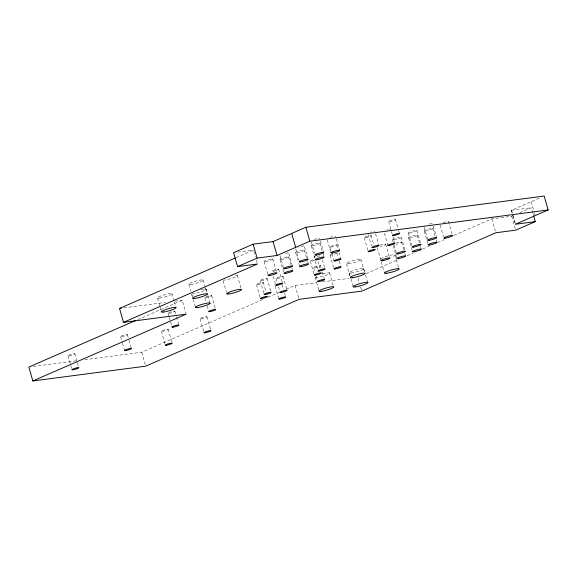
<?xml version="1.0" encoding="UTF-8"?>
<svg xmlns="http://www.w3.org/2000/svg" width="577" height="577" viewBox="0 0 577 577"><rect width="100%" height="100%" fill="white"/><g stroke="black" fill="none" stroke-linecap="round" stroke-linejoin="round"><path stroke-width="0.43" stroke-dasharray="2.88 2.16" d="M236.231 257.609L253.491 250.086L255.373 256.635M137.701 319.622L182.231 300.228L185.982 313.325M84.848 359.702L141.733 352.244L262.953 299.441M267.901 297.285L279.448 292.258M286.041 289.387L295.114 285.435L316.311 282.658M366.042 273.635L398.101 259.672M407.146 255.734L412.894 253.224M422.761 248.932L429.331 246.069M437.554 242.484L444.131 239.621M453.991 235.322L491.799 218.856L511.712 216.245L513.342 215.538M514.879 222.614L511.359 210.338L540.923 197.457M519.863 212.697L531.273 207.727L532.679 212.639M511.359 210.338L531.273 207.727M237.912 252.135L253.491 250.086M123.932 307.866L165.448 302.427M175.163 301.151L182.231 300.228M322.493 281.843L348.991 278.374M33.293 366.453L75.962 360.863M531.222 201.683L534.273 212.322M534.511 213.144L535.211 215.596M532.91 213.454L533.386 215.091M511.51 210.266L512.924 215.178M513.155 216L515.506 224.186M511.712 216.245L515.701 230.158M491.799 218.856L495.326 231.132M448.502 221.532L452.491 235.445M440.128 225.124L443.417 236.584M433.277 226.076L436.565 237.529M432.858 228.348L435.202 236.527M436.14 239.801L436.847 242.261M424.203 227.215L427.954 240.306M424.254 231.125L428.242 245.037M416.926 230.432L420.914 244.345M417.207 235.156L419.558 243.343M420.496 246.617L421.203 249.069M408.321 233.209L412.31 247.122M408.603 237.94L412.591 251.853M401.282 237.248L405.27 251.161M395.433 219.491L398.483 230.129M398.714 230.944L399.421 233.404M401.563 241.972L403.907 250.158M404.852 253.433L405.552 255.885M388.653 221.676L391.235 230.677M391.473 231.5L392.706 235.914M392.937 236.736L394.819 243.278M392.677 240.025L393.846 244.114M394.084 244.936L396.428 253.123M393.189 245.571L396.947 258.669M394.978 254.76L398.736 267.851M384.419 233.223L387.939 245.499M385.638 244.064L389.626 257.977M375.605 233.909L378.887 245.369M377.264 247.663L381.022 260.754M381.282 261.857L384.332 272.503M371.126 235.524L373.946 245.34M368.256 234.493L371.538 245.953M364.253 237.746L367.773 250.021M363.69 268.384L364.628 271.659M365.566 274.933L367.679 282.297M360.863 259.224L364.852 273.137M358.057 278.035L359.471 282.946M360.639 287.036L361.815 291.125M349.287 273.036L349.994 275.489M350.931 278.763L353.045 286.127M346.467 263.877L350.217 276.974M336.326 238.777L339.608 250.238M336.903 244.886L338.079 248.975M339.016 252.25L340.892 258.799M336.932 252.841L338.338 257.753M339.276 261.028L340.92 266.754M330.131 247.071L331.775 252.798M332.006 253.62L334.119 260.984M327.246 239.924L331.003 253.014M330.051 255.063L333.571 267.339M320.394 240.869L323.683 252.322M329.575 272.856L333.564 286.769M319.975 243.141L322.788 252.957M323.026 253.779L323.964 257.053M322.406 259.845L324.988 268.846M320.444 265.521L321.151 267.973M322.319 272.063L324.433 279.434M317.934 261.453L319.809 268.002M311.32 242.008L314.602 253.469M311.364 245.917L314.891 258.193M315.294 261.244L318.115 271.067M313.664 267.706L315.078 272.618M316.016 275.893L317.66 281.619M315.172 277.508L319.16 291.421M310.354 261.222L314.342 275.135M308.031 259.138L304.043 245.225A4.645 0.656 -16 0 1 298.626 247.591M304.324 249.956L306.675 258.135M307.613 261.41L308.32 263.869M295.676 248.824L299.427 261.922M295.72 252.733L297.833 260.097M298.771 263.372L299.708 266.646M292.388 265.954L288.399 252.041A4.645 0.656 -16 0 1 283.74 254.212M288.68 256.772L291.024 264.951M291.969 268.226L292.669 270.685M295.114 285.435L299.102 299.348M280.025 255.64L283.783 268.731M280.076 259.549L284.064 273.462M283.033 276.318L287.021 290.238M278.633 269.214L282.622 283.127M282.139 284.62L283.545 289.531M284.49 292.799L285.658 296.895M272.755 258.857L276.744 272.77M276.152 278.54L277.328 282.636M278.496 286.726L280.141 292.452M273.267 276.318L275.849 285.319M275.128 285.99L278.886 299.081M264.143 261.633L268.139 275.546M267.101 278.41L271.089 292.323M263.328 282.478L266.148 292.301M256.311 259.91L257.248 263.184M260.22 280.631L264.216 294.544M256.455 284.699L260.443 298.612M237.32 275.417L241.309 289.329M223.155 280.884L226.444 292.344M211.629 295.539L215.625 309.452M206.025 289.048L207.67 294.782M207.908 295.597L210.021 302.961M203.205 279.888L205.318 287.259M205.549 288.074L207.193 293.801M204.857 297.725L206.032 301.814M207.201 305.911L208.845 311.638M206.898 316.701L210.886 330.614M200.118 318.886L204.107 332.799M191.86 294.515L192.336 296.152M193.273 299.427L195.617 307.613M188.802 284.54L190.684 291.089M191.622 294.364L192.797 298.453M171.91 293.52L174.023 300.884M174.261 301.706L175.898 307.433M174.831 311.09L176.237 316.001M176.475 316.816L178.82 325.002M168.051 313.275L168.996 316.549M169.227 317.372L172.047 327.188M168.138 329.186L172.126 343.099M157.514 298.172L159.858 306.351M160.096 307.173L161.502 312.085M161.365 331.371L164.885 343.654M141.733 352.244L145.491 365.335M127.38 334.53L128.786 339.442M129.017 340.257L131.368 348.443M120.6 336.716L122.245 342.45M122.475 343.265L124.589 350.628M74.801 353.708L77.145 361.894M77.383 362.709L78.789 367.621M68.021 355.894L70.603 364.895M70.841 365.717L72.017 369.807M274.897 285.168A3.657 0.512 -16 0 1 274.876 284.894M205.737 296.96A3.657 0.512 -16 0 1 211.42 295.511A3.657 0.512 -16 0 1 208.585 297.068A3.657 0.512 -16 0 1 204.842 297.451M443.006 222.599A4.645 0.656 -16 0 1 448.524 221.878M429.389 224.035A4.645 0.656 -16 0 1 432.57 223.616M396.067 243.047A4.645 0.656 -16 0 1 401.729 242.102A4.645 0.656 -16 0 1 396.147 244.338M380.135 245.131A4.645 0.656 -16 0 1 385.797 244.194A4.645 0.656 -16 0 1 380.214 246.422M314.191 239.484A4.645 0.656 -16 0 1 319.708 238.755M330.123 237.392A4.645 0.656 -16 0 1 335.641 236.671M336.946 253.123A3.707 0.519 -16 0 1 330.989 255.041A3.707 0.519 -16 0 1 332.532 253.7M314.746 260.364A3.707 0.519 -16 0 1 310.224 261.114A3.707 0.519 -16 0 1 314.681 259.333M320.105 255.705A3.707 0.519 -16 0 1 314.487 257.183A3.707 0.519 -16 0 1 316.607 255.784M380.546 258.828A7.768 1.096 -16 0 1 392.663 254.846A7.768 1.096 -16 0 1 390.687 257.313M322.709 273.952A7.768 1.096 -16 0 1 329.647 273.404A7.768 1.096 -16 0 1 319.341 277.075A7.768 1.096 -16 0 1 316.225 276.26M204.063 289.091A7.768 1.096 -16 0 1 203.162 291.082A7.768 1.096 -16 0 1 192.076 293.758M200.695 289.748A7.768 1.096 -16 0 1 203.335 289.2M235.358 275.467A7.768 1.096 -16 0 1 234.457 277.458A7.768 1.096 -16 0 1 223.371 280.126M387.037 230.035A3.707 0.519 -16 0 1 388.278 229.704M389.886 229.386A3.707 0.519 -16 0 1 390.824 229.365M370.506 232.307A3.707 0.519 -16 0 1 371.747 231.94M373.961 231.478A3.707 0.519 -16 0 1 374.899 231.456M162.288 331.357A3.657 0.512 -16 0 0 168.159 329.46A3.657 0.512 -16 0 0 163.81 330.03A3.657 0.512 -16 0 0 162.288 331.357M201.041 318.865A3.657 0.512 -16 0 0 206.912 316.968A3.657 0.512 -16 0 0 202.563 317.538A3.657 0.512 -16 0 0 201.041 318.865M314.595 267.685A3.657 0.512 -16 0 0 320.459 265.788A3.657 0.512 -16 0 0 316.117 266.358A3.657 0.512 -16 0 0 314.595 267.685M389.576 221.655A3.657 0.512 -16 0 0 395.447 219.758A3.657 0.512 -16 0 0 391.098 220.327A3.657 0.512 -16 0 0 389.576 221.655M68.951 355.872A3.657 0.512 -16 0 0 74.815 353.982A3.657 0.512 -16 0 0 70.473 354.552A3.657 0.512 -16 0 0 68.951 355.872M272.784 271.385A3.657 0.512 -16 0 0 278.648 269.488A3.657 0.512 -16 0 0 274.306 270.058A3.657 0.512 -16 0 0 272.784 271.385M168.982 313.261A3.657 0.512 -16 0 0 174.845 311.364A3.657 0.512 -16 0 0 170.504 311.933A3.657 0.512 -16 0 0 168.982 313.261M121.523 336.694A3.657 0.512 -16 0 0 127.394 334.804A3.657 0.512 -16 0 0 123.045 335.374A3.657 0.512 -16 0 0 121.523 336.694M331.054 247.05A3.657 0.512 -16 0 0 336.925 245.16A3.657 0.512 -16 0 0 332.576 245.73A3.657 0.512 -16 0 0 331.054 247.05M425.422 231.096A4.645 0.656 -16 0 0 432.88 228.694A4.645 0.656 -16 0 0 427.362 229.415A4.645 0.656 -16 0 0 425.422 231.096M409.497 233.187A4.645 0.656 -16 0 0 416.947 230.778A4.645 0.656 -16 0 0 411.43 231.5A4.645 0.656 -16 0 0 409.497 233.187M409.778 237.912A4.645 0.656 -16 0 0 417.229 235.503A4.645 0.656 -16 0 0 411.711 236.231A4.645 0.656 -16 0 0 409.778 237.912M393.846 240.003A4.645 0.656 -16 0 0 401.303 237.594A4.645 0.656 -16 0 0 395.786 238.315A4.645 0.656 -16 0 0 393.846 240.003M265.319 261.612A4.645 0.656 -16 0 0 272.77 259.203A4.645 0.656 -16 0 0 267.252 259.924A4.645 0.656 -16 0 0 265.319 261.612M281.251 259.52A4.645 0.656 -16 0 0 288.702 257.118A4.645 0.656 -16 0 0 283.184 257.84A4.645 0.656 -16 0 0 281.251 259.52M296.895 252.704A4.645 0.656 -16 0 0 304.346 250.303A4.645 0.656 -16 0 0 298.828 251.024A4.645 0.656 -16 0 0 296.895 252.704M312.539 245.889A4.645 0.656 -16 0 0 319.997 243.487A4.645 0.656 -16 0 0 314.472 244.208A4.645 0.656 -16 0 0 312.539 245.889M277.09 278.518A3.707 0.519 -16 0 0 283.047 276.599A3.707 0.519 -16 0 0 278.633 277.176A3.707 0.519 -16 0 0 277.09 278.518M257.392 284.677A3.707 0.519 -16 0 0 263.35 282.752A3.707 0.519 -16 0 0 258.936 283.329A3.707 0.519 -16 0 0 257.392 284.677M261.157 280.61A3.707 0.519 -16 0 0 267.115 278.684A3.707 0.519 -16 0 0 262.708 279.261A3.707 0.519 -16 0 0 261.157 280.61M348.429 263.833A7.768 1.096 -16 0 0 360.899 259.809A7.768 1.096 -16 0 0 351.667 261.02A7.768 1.096 -16 0 0 348.429 263.833M351.249 272.993A7.768 1.096 -16 0 0 363.719 268.969A7.768 1.096 -16 0 0 354.487 270.173A7.768 1.096 -16 0 0 351.249 272.993M159.476 298.129A7.768 1.096 -16 0 0 171.946 294.097A7.768 1.096 -16 0 0 162.714 295.309A7.768 1.096 -16 0 0 159.476 298.129M190.771 284.497A7.768 1.096 -16 0 0 203.241 280.472A7.768 1.096 -16 0 0 194.009 281.677A7.768 1.096 -16 0 0 190.771 284.497M365.191 237.724A3.707 0.519 -16 0 0 371.148 235.798A3.707 0.519 -16 0 0 366.734 236.375A3.707 0.519 -16 0 0 365.191 237.724"/><path stroke-width="0.87" d="M533.617 215.913L535.261 221.64L515.348 224.251L548.15 209.963L544.161 196.05L305.853 227.28L273.051 241.568L253.137 244.179L233.584 252.697L237.573 266.61L257.486 263.999L123.507 322.363L119.518 308.45L235.409 257.962M237.573 266.61L257.126 258.092L277.039 255.481L309.842 241.193L548.15 209.963M135.227 320.704L28.85 367.037L32.839 380.95L145.721 366.157L299.102 299.348L361.815 291.125L495.794 232.769L515.701 230.158L535.261 221.64M32.839 380.95L186.22 314.14L123.507 322.363M119.518 308.45L121.285 308.219M305.853 227.28L309.842 241.193M291.681 233.454L295.676 247.367M273.051 241.568L277.039 255.481M253.137 244.179L257.126 258.092M166.277 345.27A3.657 0.512 -16 0 0 172.148 343.373A3.657 0.512 -16 0 0 167.799 343.942A3.657 0.512 -16 0 0 166.277 345.27M279.809 299.059A3.657 0.512 -16 0 0 285.673 297.169A3.657 0.512 -16 0 0 281.331 297.739A3.657 0.512 -16 0 0 279.809 299.059M209.768 311.616A3.657 0.512 -16 0 0 215.639 309.719A3.657 0.512 -16 0 0 211.29 310.289A3.657 0.512 -16 0 0 209.768 311.616M205.03 332.778A3.657 0.512 -16 0 0 210.901 330.881A3.657 0.512 -16 0 0 206.559 331.45A3.657 0.512 -16 0 0 205.03 332.778M318.583 281.598A3.657 0.512 -16 0 0 324.447 279.708A3.657 0.512 -16 0 0 320.105 280.271A3.657 0.512 -16 0 0 318.583 281.598M393.564 235.567A3.657 0.512 -16 0 0 399.435 233.671A3.657 0.512 -16 0 0 395.094 234.24A3.657 0.512 -16 0 0 393.564 235.567M72.94 369.785A3.657 0.512 -16 0 0 78.804 367.895A3.657 0.512 -16 0 0 74.462 368.465A3.657 0.512 -16 0 0 72.94 369.785M276.772 285.298A3.657 0.512 -16 0 0 282.636 283.401A3.657 0.512 -16 0 0 278.294 283.971A3.657 0.512 -16 0 0 276.772 285.298M172.97 327.173A3.657 0.512 -16 0 0 178.834 325.277A3.657 0.512 -16 0 0 174.492 325.846A3.657 0.512 -16 0 0 172.97 327.173M125.512 350.607A3.657 0.512 -16 0 0 131.383 348.717A3.657 0.512 -16 0 0 127.041 349.287A3.657 0.512 -16 0 0 125.512 350.607M335.042 260.963A3.657 0.512 -16 0 0 340.913 259.073A3.657 0.512 -16 0 0 336.564 259.643A3.657 0.512 -16 0 0 335.042 260.963M445.062 238.193A4.645 0.656 -16 0 0 452.512 235.791A4.645 0.656 -16 0 0 446.995 236.512A4.645 0.656 -16 0 0 445.062 238.193M429.129 240.284A4.645 0.656 -16 0 0 436.58 237.875A4.645 0.656 -16 0 0 431.062 238.597A4.645 0.656 -16 0 0 429.129 240.284M429.411 245.009A4.645 0.656 -16 0 0 436.868 242.607A4.645 0.656 -16 0 0 431.351 243.328A4.645 0.656 -16 0 0 429.411 245.009M413.485 247.1A4.645 0.656 -16 0 0 420.936 244.691A4.645 0.656 -16 0 0 415.418 245.413A4.645 0.656 -16 0 0 413.485 247.1M413.767 251.824A4.645 0.656 -16 0 0 421.217 249.415A4.645 0.656 -16 0 0 415.7 250.144A4.645 0.656 -16 0 0 413.767 251.824M397.841 253.916A4.645 0.656 -16 0 0 405.292 251.507A4.645 0.656 -16 0 0 399.774 252.228A4.645 0.656 -16 0 0 397.841 253.916M398.123 258.64A4.645 0.656 -16 0 0 405.573 256.231A4.645 0.656 -16 0 0 400.056 256.96A4.645 0.656 -16 0 0 398.123 258.64M382.19 260.725A4.645 0.656 -16 0 0 389.648 258.323A4.645 0.656 -16 0 0 384.131 259.044A4.645 0.656 -16 0 0 382.19 260.725M269.308 275.525A4.645 0.656 -16 0 0 276.765 273.116A4.645 0.656 -16 0 0 271.248 273.837A4.645 0.656 -16 0 0 269.308 275.525M285.24 273.433A4.645 0.656 -16 0 0 292.69 271.031A4.645 0.656 -16 0 0 287.173 271.753A4.645 0.656 -16 0 0 285.24 273.433M284.959 268.709A4.645 0.656 -16 0 0 292.409 266.3A4.645 0.656 -16 0 0 286.892 267.021A4.645 0.656 -16 0 0 284.959 268.709M300.884 266.617A4.645 0.656 -16 0 0 308.334 264.216A4.645 0.656 -16 0 0 302.817 264.937A4.645 0.656 -16 0 0 300.884 266.617M300.603 261.893A4.645 0.656 -16 0 0 308.053 259.484A4.645 0.656 -16 0 0 302.536 260.213A4.645 0.656 -16 0 0 300.603 261.893M316.528 259.801A4.645 0.656 -16 0 0 323.985 257.4A4.645 0.656 -16 0 0 318.468 258.121A4.645 0.656 -16 0 0 316.528 259.801M316.246 255.077A4.645 0.656 -16 0 0 323.697 252.668A4.645 0.656 -16 0 0 318.179 253.397A4.645 0.656 -16 0 0 316.246 255.077M332.179 252.993A4.645 0.656 -16 0 0 339.629 250.584A4.645 0.656 -16 0 0 334.112 251.305A4.645 0.656 -16 0 0 332.179 252.993M334.977 268.954A3.707 0.519 -16 0 0 340.935 267.036A3.707 0.519 -16 0 0 336.521 267.613A3.707 0.519 -16 0 0 334.977 268.954M315.28 275.114A3.707 0.519 -16 0 0 321.238 273.188A3.707 0.519 -16 0 0 316.823 273.765A3.707 0.519 -16 0 0 315.28 275.114M319.052 271.046A3.707 0.519 -16 0 0 325.002 269.12A3.707 0.519 -16 0 0 320.596 269.697A3.707 0.519 -16 0 0 319.052 271.046M281.078 292.431A3.707 0.519 -16 0 0 287.036 290.512A3.707 0.519 -16 0 0 282.629 291.089A3.707 0.519 -16 0 0 281.078 292.431M261.381 298.59A3.707 0.519 -16 0 0 267.339 296.665A3.707 0.519 -16 0 0 262.924 297.242A3.707 0.519 -16 0 0 261.381 298.59M265.153 294.522A3.707 0.519 -16 0 0 271.103 292.597A3.707 0.519 -16 0 0 266.697 293.174A3.707 0.519 -16 0 0 265.153 294.522M386.532 273.274A7.768 1.096 -16 0 0 399.003 269.25A7.768 1.096 -16 0 0 389.771 270.462A7.768 1.096 -16 0 0 386.532 273.274M352.417 277.746A7.768 1.096 -16 0 0 364.888 273.722A7.768 1.096 -16 0 0 355.656 274.933A7.768 1.096 -16 0 0 352.417 277.746M355.244 286.906A7.768 1.096 -16 0 0 367.715 282.881A7.768 1.096 -16 0 0 358.476 284.086A7.768 1.096 -16 0 0 355.244 286.906M321.129 291.378A7.768 1.096 -16 0 0 333.6 287.353A7.768 1.096 -16 0 0 324.361 288.558A7.768 1.096 -16 0 0 321.129 291.378M163.464 312.042A7.768 1.096 -16 0 0 175.935 308.017A7.768 1.096 -16 0 0 166.703 309.222A7.768 1.096 -16 0 0 163.464 312.042M197.579 307.57A7.768 1.096 -16 0 0 210.05 303.545A7.768 1.096 -16 0 0 200.818 304.75A7.768 1.096 -16 0 0 197.579 307.57M194.759 298.41A7.768 1.096 -16 0 0 207.23 294.385A7.768 1.096 -16 0 0 197.998 295.59A7.768 1.096 -16 0 0 194.759 298.41M228.874 293.938A7.768 1.096 -16 0 0 241.345 289.914A7.768 1.096 -16 0 0 232.113 291.125A7.768 1.096 -16 0 0 228.874 293.938M388.876 245.477A3.707 0.519 -16 0 0 394.834 243.559A3.707 0.519 -16 0 0 390.42 244.136A3.707 0.519 -16 0 0 388.876 245.477M369.179 251.637A3.707 0.519 -16 0 0 375.137 249.711A3.707 0.519 -16 0 0 370.722 250.288A3.707 0.519 -16 0 0 369.179 251.637M372.944 247.569A3.707 0.519 -16 0 0 378.901 245.643A3.707 0.519 -16 0 0 374.495 246.22A3.707 0.519 -16 0 0 372.944 247.569"/></g></svg>
